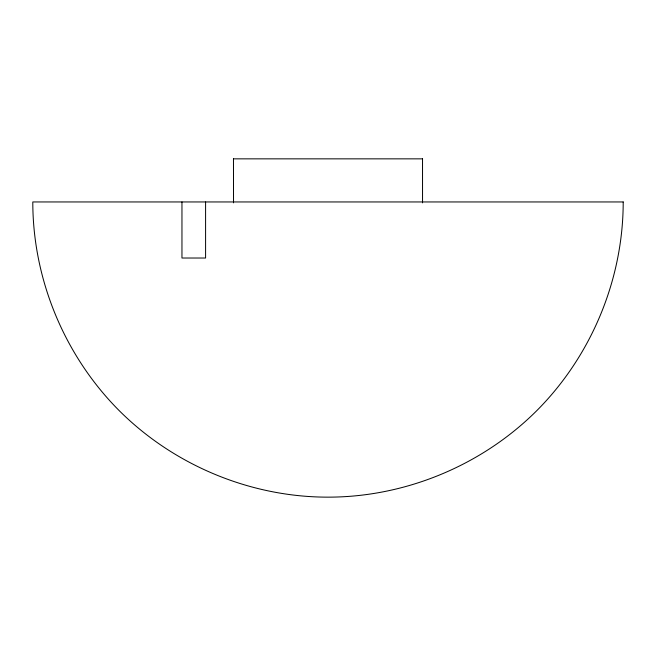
<?xml version="1.0" encoding="UTF-8"?>
<svg xmlns="http://www.w3.org/2000/svg" width="656" height="656" viewBox="0 0 656 656"><rect width="100%" height="100%" fill="white"/><g stroke="black" fill="none" stroke-linecap="round" stroke-linejoin="round"><path stroke-width="0.98" d="M233.413 158.85L422.587 158.85M422.53 158.85L422.546 202.868M233.47 158.85L233.528 202.868M205.59 201.95L205.59 258.021L181.958 258.021L181.958 201.95M623.2 201.95C623.225 279.39 591.425 355.888 536.739 410.689C481.939 465.375 405.441 497.174 328 497.15C250.559 497.174 174.061 465.375 119.261 410.689C64.575 355.888 32.775 279.39 32.8 201.95L623.2 201.95"/></g></svg>
